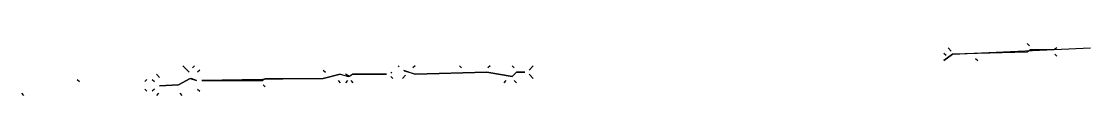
# Model space of a CAD drawing. Extents: x 1 to 2775, y -31 to 2075.
# Drawn here: x 234.2 to 403, y 1830.8 to 1839 of the extents above; entities that cross this region are included whole.
import ezdxf

# ---------------------------------------------------------------- set-up
doc = ezdxf.new("R2010")
doc.units = 0
doc.layers.add('LINEWORK', color=4, linetype='CONTINUOUS')

msp = doc.modelspace()

# ---------------------------------------------------------------- linework, layer by layer
at = {"layer": 'LINEWORK'}
for points in [[(393, 1839), (393.3333, 1838.6667)], [(397.6667, 1838.3333), (397.1667, 1838), (393.5, 1838), (393, 1837.6667), (381.1667, 1837.3333), (379.8333, 1836.3333), (381.1667, 1837.3333), (403, 1838.3333)], [(379.8333, 1837.5), (380.1667, 1837.1667)], [(380.5, 1838.3333), (381, 1837.8333)], [(397.3333, 1837.3333), (397.6667, 1837)], [(259.6667, 1835.5), (260.6667, 1834.5)], [(261.5, 1835.5), (261.1667, 1835.1667)], [(293.6667, 1835.5), (293.8333, 1835.3333)], [(296.3333, 1835.5), (296, 1835.1667)], [(303.3333, 1835.5), (303.6667, 1835.1667)], [(308.1667, 1835.5), (307.8333, 1835.1667)], [(311.6667, 1835.5), (312, 1835.1667)], [(315, 1835.5), (314.3333, 1834.8333)], [(384.8333, 1836.6667), (385.1667, 1836.3333)], [(255.5, 1834.1667), (256, 1833.6667)], [(262.3333, 1834.8333), (262, 1834.5)], [(284.5, 1834.1667), (281.8333, 1833.5), (262.6667, 1833.1667), (272.1667, 1833.1667), (272.6667, 1833.5), (281.8333, 1833.5), (284.5, 1834.1667), (285.8333, 1833.8333), (286.5, 1834.1667), (291.8333, 1834.1667), (286.5, 1834.1667), (286, 1833.8333), (285.3333, 1834.1667)], [(281.8333, 1834.8333), (282.1667, 1834.5)], [(292.6667, 1834.5), (292.5, 1834.3333)], [(292.5, 1833.8333), (292.8333, 1833.5)], [(294.8333, 1834), (294.3333, 1833.5)], [(294.5, 1834.8333), (296.3333, 1834.1667), (307.6667, 1834.5), (311.6667, 1833.8333), (312.3333, 1834.5), (313.6667, 1834.5), (312.3333, 1834.5), (311.6667, 1833.8333), (307.6667, 1834.5), (296.3333, 1834.1667), (294.6667, 1834.6667)], [(314.3333, 1834.1667), (315, 1833.5)], [(243, 1833.3333), (243.3333, 1833)], [(254, 1833.3333), (253.6667, 1833)], [(254.8333, 1833.3333), (255.1667, 1833)], [(260.8333, 1833.5), (259, 1832.5), (256, 1832.3333), (259, 1832.5), (260.8333, 1833.5), (261.8333, 1833.1667), (261, 1833.5)], [(272.3333, 1832.5), (272.6667, 1832.1667)], [(284.1667, 1833.1667), (284.5, 1832.8333)], [(285.6667, 1833.1667), (285.3333, 1832.8333)], [(286.1667, 1833.1667), (286.5, 1832.8333)], [(310.6667, 1833.1667), (310.3333, 1832.8333)], [(312, 1833.1667), (312.3333, 1832.8333)], [(234.1667, 1831.1667), (234.5, 1830.8333)], [(253.6667, 1831.8333), (254, 1831.5)], [(255.1667, 1831.8333), (254.8333, 1831.5)], [(255.8333, 1831.1667), (255.5, 1830.8333)], [(259.1667, 1831.1667), (259.5, 1830.8333)], [(262, 1831.8333), (262.3333, 1831.5)]]:
    msp.add_lwpolyline(points, dxfattribs=at)

doc.saveas('drawing.dxf')
